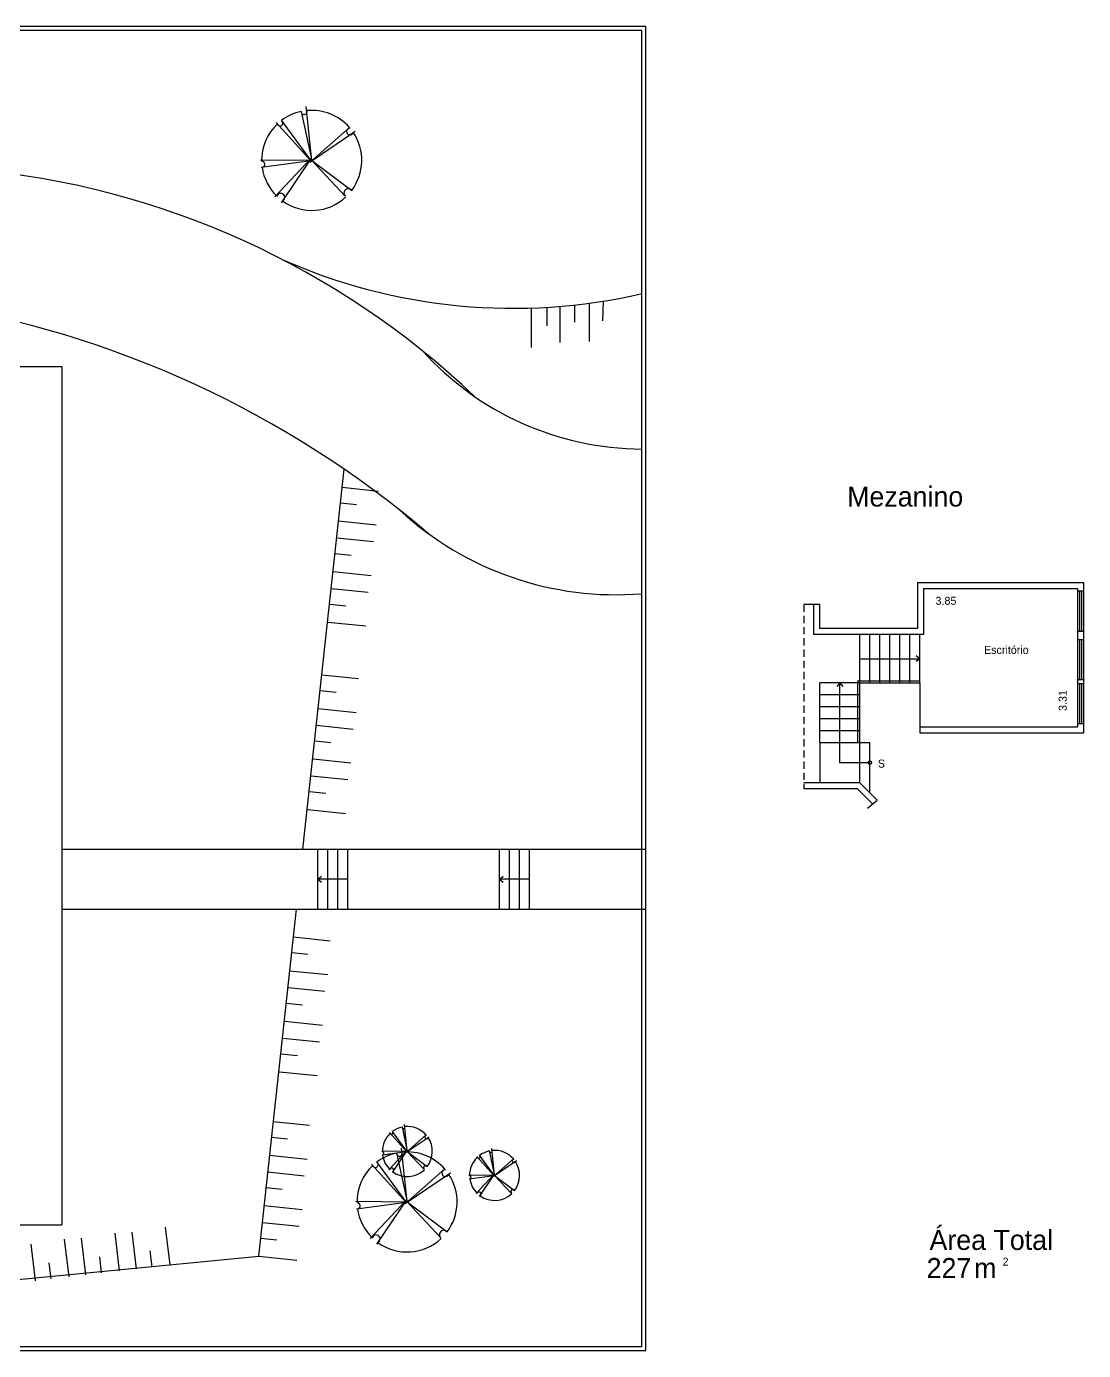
# Model space of a CAD drawing. Extents: x 0 to 58.4, y 0 to 35.7.
# Drawn here: x 32 to 58.41, y 0 to 33.08 of the extents above; entities that cross this region are included whole.
import ezdxf

# ---------------------------------------------------------------- set-up
doc = ezdxf.new("R2010")
doc.units = 0
doc.header["$MEASUREMENT"] = 0
doc.linetypes.add('ACAD_ISO02W100', pattern=[15, 12, -3])
doc.layers.get('0').update_dxf_attribs({"linetype": 'CONTINUOUS'})
doc.layers.get('DEFPOINTS').update_dxf_attribs({"linetype": 'CONTINUOUS'})
for name, color, linetype in [('ARV', 3, 'CONTINUOUS'), ('BLOCO', 5, 'CONTINUOUS'), ('CINZA', 8, 'CONTINUOUS'), ('HACHURA', 1, 'CONTINUOUS'), ('PAREDE', 7, 'CONTINUOUS'), ('PONTILHADO', 8, 'ACAD_ISO02W100')]:
    doc.layers.add(name, color=color, linetype=linetype)
doc.styles.add('PADRÃO', font='', dxfattribs={"height": 0.2})
doc.styles.get('PADRÃO').set_extended_font_data('AvantGarde Bk BT')
doc.dimstyles.new('PADRÃOS', dxfattribs={"dimtxt": 0.15, "dimasz": 0.1, "dimexe": 1.25, "dimexo": 0.625, "dimgap": 0.1, "dimtad": 0, "dimjust": 1, "dimzin": 1, "dimdsep": 46, "dimtxsty": 'PADRÃO', "dimcen": 2.5, "dimse1": 1, "dimse2": 1, "dimsd1": 1, "dimsd2": 1, "dimclrt": 1, "dimadec": 0, "dimazin": 0, "dimtfac": 1, "dimtdec": 4, "dimtmove": 0, "dimatfit": 3, "dimfxl": 1, "dimtolj": 1, "dimtzin": 0, "dimarcsym": 0})

# ---------------------------------------------------------------- blocks, each defined once
blk = doc.blocks.new('SETA')
at = {"layer": 'PAREDE', "ltscale": 0.015}
for q in [(-0.073, -0.091), (0.073, -0.091)]:
    blk.add_line((0, 0), q, dxfattribs=at)
blk = doc.blocks.new('BOLA')
at = {"layer": 'PAREDE', "ltscale": 0.015}
blk.add_circle((0, 0), 0.0437, dxfattribs=at)
blk = doc.blocks.new('*D22')
at = {"layer": 'DEFPOINTS', "color": 0, "linetype": 'ByBlock', "ltscale": 0.015}
for p in [(150.251, 165.37), (154.101, 165.37), (154.101, 165.065)]:
    blk.add_point(p, dxfattribs=at)
at = {"color": 1, "linetype": 'ByBlock', "ltscale": 0.015, "insert": (150.816, 165.065), "char_height": 0.2, "attachment_point": 5, "style": 'PADRÃO'}
blk.add_mtext('\\A1;3.85', dxfattribs=at)
blk = doc.blocks.new('*D23')
at = {"layer": 'DEFPOINTS', "color": 0, "linetype": 'ByBlock', "ltscale": 0.015}
for p in [(153.734, 165.311), (154.101, 165.311), (154.101, 162.001)]:
    blk.add_point(p, dxfattribs=at)
at = {"color": 1, "linetype": 'ByBlock', "ltscale": 0.015, "insert": (153.734, 162.574), "char_height": 0.2, "attachment_point": 5, "rotation": 90, "style": 'PADRÃO'}
blk.add_mtext('\\A1;3.31', dxfattribs=at)
blk = doc.blocks.new('A_03')
at = {"layer": 'ARV'}
for p, q in [((-0.164, 0.667), (-0.032, 0.054)), ((-0.032, 0.054), (-0.102, 0.726)), ((-0.04, 0.044), (-0.476, 0.526)), ((-0.413, 0.556), (-0.04, 0.044)), ((-0.057, 0.029), (0.441, 0.467)), ((0.512, 0.415), (-0.057, 0.029)), ((-0.04, 0.051), (-0.672, 0.059)), ((-0.663, -0.03), (-0.04, 0.051)), ((-0.494, -0.401), (-0.04, 0.081)), ((-0.04, 0.081), (-0.413, -0.475)), ((-0.032, 0.054), (0.468, -0.32)), ((0.388, -0.394), (-0.032, 0.054))]:
    blk.add_line(p, q, dxfattribs=at)
for centre, radius, start, end in [((-0.032, 0.054), 0.625, 102.158, 127.2526), ((-0.127, 0.664), 0.037, 175.6543, 19.6938), ((-0.032, 0.054), 0.625, 41.0541, 95.5311), ((-0.032, 0.054), 0.625, 133.2426, 180.9743), ((-0.427, 0.516), 0.0334, 201.2821, 48.2736), ((0.446, 0.414), 0.0427, 89.2094, 344.6286), ((-0.032, 0.054), 0.625, 323.2022, 33.8211), ((-0.655, 0.006), 0.0378, 285.6846, 88.001), ((-0.032, 0.054), 0.625, 187.876, 225.8833), ((0.426, -0.355), 0.0546, 40.7148, 224.88), ((-0.419, -0.408), 0.0497, 310.6567, 163.4448), ((-0.032, 0.054), 0.625, 234.6715, 313.133)]:
    blk.add_arc(centre, radius, start, end, dxfattribs=at)
blk = doc.blocks.new('AREA')
at = {"layer": 'HACHURA', "ltscale": 0.1, "style": 'PADRÃO'}
for s, p in [('Área Total', (-2.498, 0.433)), ('m', (-1.384, -0.269))]:
    blk.add_text(s, height=0.5, dxfattribs=at).set_placement(p)
at = {"layer": 'HACHURA', "ltscale": 0.015, "style": 'PADRÃO'}
blk.add_text('2', height=0.2, dxfattribs=at).set_placement((-0.673, 0.04))
blk.add_attdef('100', (-2.57, -0.269), '', height=0.5, dxfattribs=at)

msp = doc.modelspace()

# ---------------------------------------------------------------- linework, layer by layer
at = {"layer": 'BLOCO', "ltscale": 0.015}
for p, q in [((58.256, 18.976), (58.256, 17.976)), ((58.306, 18.976), (58.306, 17.976)), ((58.356, 18.976), (58.356, 17.976)), ((58.406, 18.976), (58.406, 17.976)), ((58.256, 17.768), (58.256, 16.768)), ((58.306, 17.768), (58.306, 16.768)), ((58.356, 17.768), (58.356, 16.768)), ((58.406, 17.768), (58.406, 16.768)), ((58.256, 16.666), (58.256, 15.666)), ((58.306, 16.666), (58.306, 15.666)), ((58.356, 16.666), (58.356, 15.666)), ((58.406, 16.666), (58.406, 15.666))]:
    msp.add_line(p, q, dxfattribs=at)
at = {"layer": 'CINZA', "ltscale": 0.015}
for p, q in [((46.057, 26.167), (46.059, 25.211)), ((46.405, 26.218), (46.392, 25.725)), ((44.605, 26.046), (44.605, 25.06)), ((44.996, 26.064), (44.996, 25.604)), ((45.326, 26.087), (45.326, 25.181)), ((45.689, 26.122), (45.689, 25.694)), ((25.535, 24.587), (32.885, 24.587)), ((32.885, 24.587), (32.885, 3.137)), ((38.907, 12.525), (39.934, 22.022)), ((39.884, 21.567), (40.798, 21.471)), ((39.844, 21.176), (40.246, 21.134)), ((39.797, 20.725), (40.74, 20.627)), ((39.753, 20.304), (40.666, 20.209)), ((39.712, 19.914), (40.114, 19.872)), ((39.665, 19.463), (40.609, 19.364)), ((39.621, 19.042), (40.535, 18.947)), ((39.58, 18.651), (39.982, 18.609)), ((39.533, 18.2), (40.477, 18.102)), ((39.378, 16.883), (40.292, 16.787)), ((39.337, 16.492), (39.74, 16.45)), ((39.29, 16.041), (40.234, 15.943)), ((39.246, 15.62), (40.16, 15.525)), ((39.206, 15.23), (39.608, 15.188)), ((39.159, 14.779), (40.102, 14.68)), ((39.115, 14.358), (40.028, 14.263)), ((39.074, 13.967), (39.476, 13.925)), ((39.027, 13.516), (39.971, 13.418)), ((32.885, 12.525), (47.47, 12.525)), ((39.278, 11.025), (39.278, 12.525)), ((39.528, 11.025), (39.528, 12.525)), ((39.778, 11.025), (39.778, 12.525)), ((40.028, 11.025), (40.028, 12.525)), ((43.815, 11.025), (43.815, 12.525)), ((44.065, 11.025), (44.065, 12.525)), ((44.315, 11.025), (44.315, 12.525)), ((44.565, 11.025), (44.565, 12.525)), ((39.278, 11.775), (39.369, 11.849)), ((40.028, 11.775), (39.278, 11.775)), ((39.278, 11.775), (39.369, 11.702)), ((43.815, 11.775), (43.906, 11.849)), ((44.565, 11.775), (43.815, 11.775)), ((43.815, 11.775), (43.906, 11.702)), ((32.885, 11.025), (47.47, 11.025)), ((37.808, 2.357), (38.745, 11.025)), ((38.67, 10.332), (39.584, 10.236)), ((38.629, 9.941), (39.032, 9.899)), ((38.582, 9.49), (39.526, 9.391)), ((38.538, 9.069), (39.452, 8.974)), ((38.498, 8.678), (38.9, 8.636)), ((38.451, 8.228), (39.394, 8.129)), ((38.407, 7.807), (39.32, 7.711)), ((38.366, 7.416), (38.768, 7.374)), ((38.319, 6.965), (39.263, 6.867)), ((38.16, 5.724), (39.074, 5.628)), ((38.119, 5.333), (38.521, 5.291)), ((38.072, 4.882), (39.016, 4.783)), ((38.028, 4.461), (38.942, 4.366)), ((37.987, 4.07), (38.39, 4.028)), ((37.94, 3.62), (38.884, 3.521)), ((25.135, 3.137), (32.885, 3.137)), ((35.588, 2.143), (35.475, 3.085)), ((37.896, 3.199), (38.81, 3.103)), ((32.227, 1.741), (32.118, 2.653)), ((33.068, 1.841), (32.955, 2.784)), ((33.488, 1.892), (33.378, 2.804)), ((34.328, 1.992), (34.215, 2.935)), ((34.748, 2.043), (34.639, 2.955)), ((37.856, 2.808), (38.258, 2.766)), ((23.385, 0.966), (37.808, 2.357)), ((33.878, 1.938), (33.83, 2.34)), ((35.138, 2.089), (35.09, 2.491)), ((37.808, 2.357), (38.752, 2.259)), ((32.618, 1.787), (32.569, 2.189))]:
    msp.add_line(p, q, dxfattribs=at)
for centre, radius, start, end in [((28.803, 8.717), 20.874, 46.3911, 84.9721), ((44.157, 40.28), 14.241, 246.0873, 283.0389), ((25.576, 1.073), 25.397, 49.5972, 80.9507), ((47.413, 29.959), 7.436, 222.0668, 269.6669), ((46.736, 26.863), 7.981, 227.338, 274.5544)]:
    msp.add_arc(centre, radius, start, end, dxfattribs=at)
at = {"layer": 'PAREDE', "ltscale": 0.015}
for p, q in [((54.256, 19.185), (58.406, 19.185)), ((54.256, 19.185), (54.256, 18.035)), ((54.406, 19.035), (58.256, 19.035)), ((54.406, 19.035), (54.406, 17.885)), ((58.256, 19.035), (58.256, 18.976)), ((58.256, 18.976), (58.406, 18.976)), ((58.406, 19.185), (58.406, 18.976)), ((51.818, 18.635), (51.418, 18.635)), ((51.668, 17.885), (51.668, 18.635)), ((51.818, 18.035), (51.818, 18.635)), ((54.406, 17.885), (51.668, 17.885)), ((54.256, 18.035), (51.818, 18.035)), ((52.818, 16.685), (52.818, 17.885)), ((53.068, 16.685), (53.068, 17.885)), ((53.318, 16.685), (53.318, 17.885)), ((53.568, 16.685), (53.568, 17.885)), ((53.818, 16.685), (53.818, 17.885)), ((54.068, 16.685), (54.068, 17.885)), ((54.318, 16.685), (54.318, 17.885)), ((58.256, 17.976), (58.406, 17.976)), ((58.256, 17.976), (58.256, 17.768)), ((58.406, 17.976), (58.406, 17.768)), ((58.256, 17.768), (58.406, 17.768)), ((52.818, 17.285), (54.318, 17.285)), ((52.818, 16.685), (51.818, 16.685)), ((51.818, 15.185), (51.818, 16.685)), ((52.318, 14.685), (52.318, 16.685)), ((52.768, 16.735), (54.318, 16.735)), ((52.768, 15.185), (52.768, 16.735)), ((52.818, 15.185), (52.818, 16.685)), ((52.818, 16.685), (54.318, 16.685)), ((54.318, 16.685), (54.318, 15.435)), ((58.256, 16.768), (58.406, 16.768)), ((58.256, 16.768), (58.256, 16.666)), ((58.256, 16.666), (58.406, 16.666)), ((58.406, 16.768), (58.406, 16.666)), ((52.818, 16.385), (51.818, 16.385)), ((52.818, 16.085), (51.818, 16.085)), ((52.818, 15.785), (51.818, 15.785)), ((54.318, 15.585), (58.256, 15.585)), ((58.256, 15.666), (58.406, 15.666)), ((58.256, 15.666), (58.256, 15.585)), ((58.406, 15.666), (58.406, 15.435)), ((52.818, 15.485), (51.818, 15.485)), ((54.318, 15.435), (58.406, 15.435)), ((52.818, 15.185), (51.818, 15.185)), ((51.818, 15.185), (51.818, 14.185)), ((53.068, 15.185), (52.818, 15.185)), ((52.818, 14.185), (52.818, 15.185)), ((53.068, 13.935), (53.068, 15.185)), ((53.068, 14.685), (52.318, 14.685)), ((52.818, 14.185), (51.418, 14.185)), ((52.756, 14.035), (51.418, 14.035)), ((52.756, 14.035), (53.135, 13.655)), ((52.818, 14.185), (53.25, 13.753)), ((53.011, 13.55), (53.25, 13.753))]:
    msp.add_line(p, q, dxfattribs=at)
at = {"layer": 'PAREDE'}
for points in [[(0, 0), (47.47, 0), (47.47, 33.08), (0, 33.08)], [(0.1, 0.1), (47.37, 0.1), (47.37, 32.98), (0.1, 32.98)]]:
    msp.add_lwpolyline(points, close=True, dxfattribs=at)
at = {"layer": 'PONTILHADO', "ltscale": 0.015}
msp.add_line((51.418, 18.635), (51.418, 14.035), dxfattribs=at)

# ---------------------------------------------------------------- block references
at = {"layer": 'CINZA', "ltscale": 0.015, "xscale": 2, "yscale": 2, "zscale": 2}
for p in [(39.19, 29.626), (41.572, 3.604)]:
    msp.add_blockref('A_03', p, dxfattribs=at)
at = {"layer": 'CINZA', "ltscale": 0.015}
for p in [(41.546, 4.919), (43.726, 4.321)]:
    msp.add_blockref('A_03', p, dxfattribs=at)
at = {"layer": 'HACHURA', "ltscale": 0.015}
msp.add_blockref('AREA', (57.057, 2.08), dxfattribs=at).add_auto_attribs({'100': '227'})
at = {"layer": 'PAREDE', "ltscale": 0.015, "rotation": 270}
msp.add_blockref('SETA', (54.318, 17.285), dxfattribs=at)
at = {"layer": 'PAREDE', "ltscale": 0.015}
for name, p in [('SETA', (52.318, 16.685)), ('BOLA', (53.068, 14.685))]:
    msp.add_blockref(name, p, dxfattribs=at)

# ---------------------------------------------------------------- texts
at = {"layer": 'HACHURA', "ltscale": 0.015, "style": 'PADRÃO'}
for s, height, p in [('Mezanino', 0.5, (52.502, 21.086)), ('Escritório', 0.2, (55.921, 17.404)), ('S', 0.2, (53.268, 14.564))]:
    msp.add_text(s, height=height, dxfattribs=at).set_placement(p)

# ---------------------------------------------------------------- dimensions: what is measured, and where the dimension line sits
at = {"layer": 'HACHURA', "ltscale": 0.015}
dim = msp.add_linear_dim(base=(58.256, 18.73), p1=(54.406, 19.035), p2=(58.256, 19.035), dimstyle='PADRÃOS', dxfattribs=at)
dim.commit()
dim.dimension.update_dxf_attribs({"geometry": '*D22', "text_midpoint": (54.971, 18.73), "insert": (-95.846, -146.335)})
dim = msp.add_linear_dim(base=(57.888, 18.976), p1=(58.256, 15.666), p2=(58.256, 18.976), angle=90, dimstyle='PADRÃOS', dxfattribs=at)
dim.commit()
dim.dimension.update_dxf_attribs({"geometry": '*D23', "text_midpoint": (57.888, 16.239), "insert": (-95.846, -146.335)})

doc.saveas('drawing.dxf')
